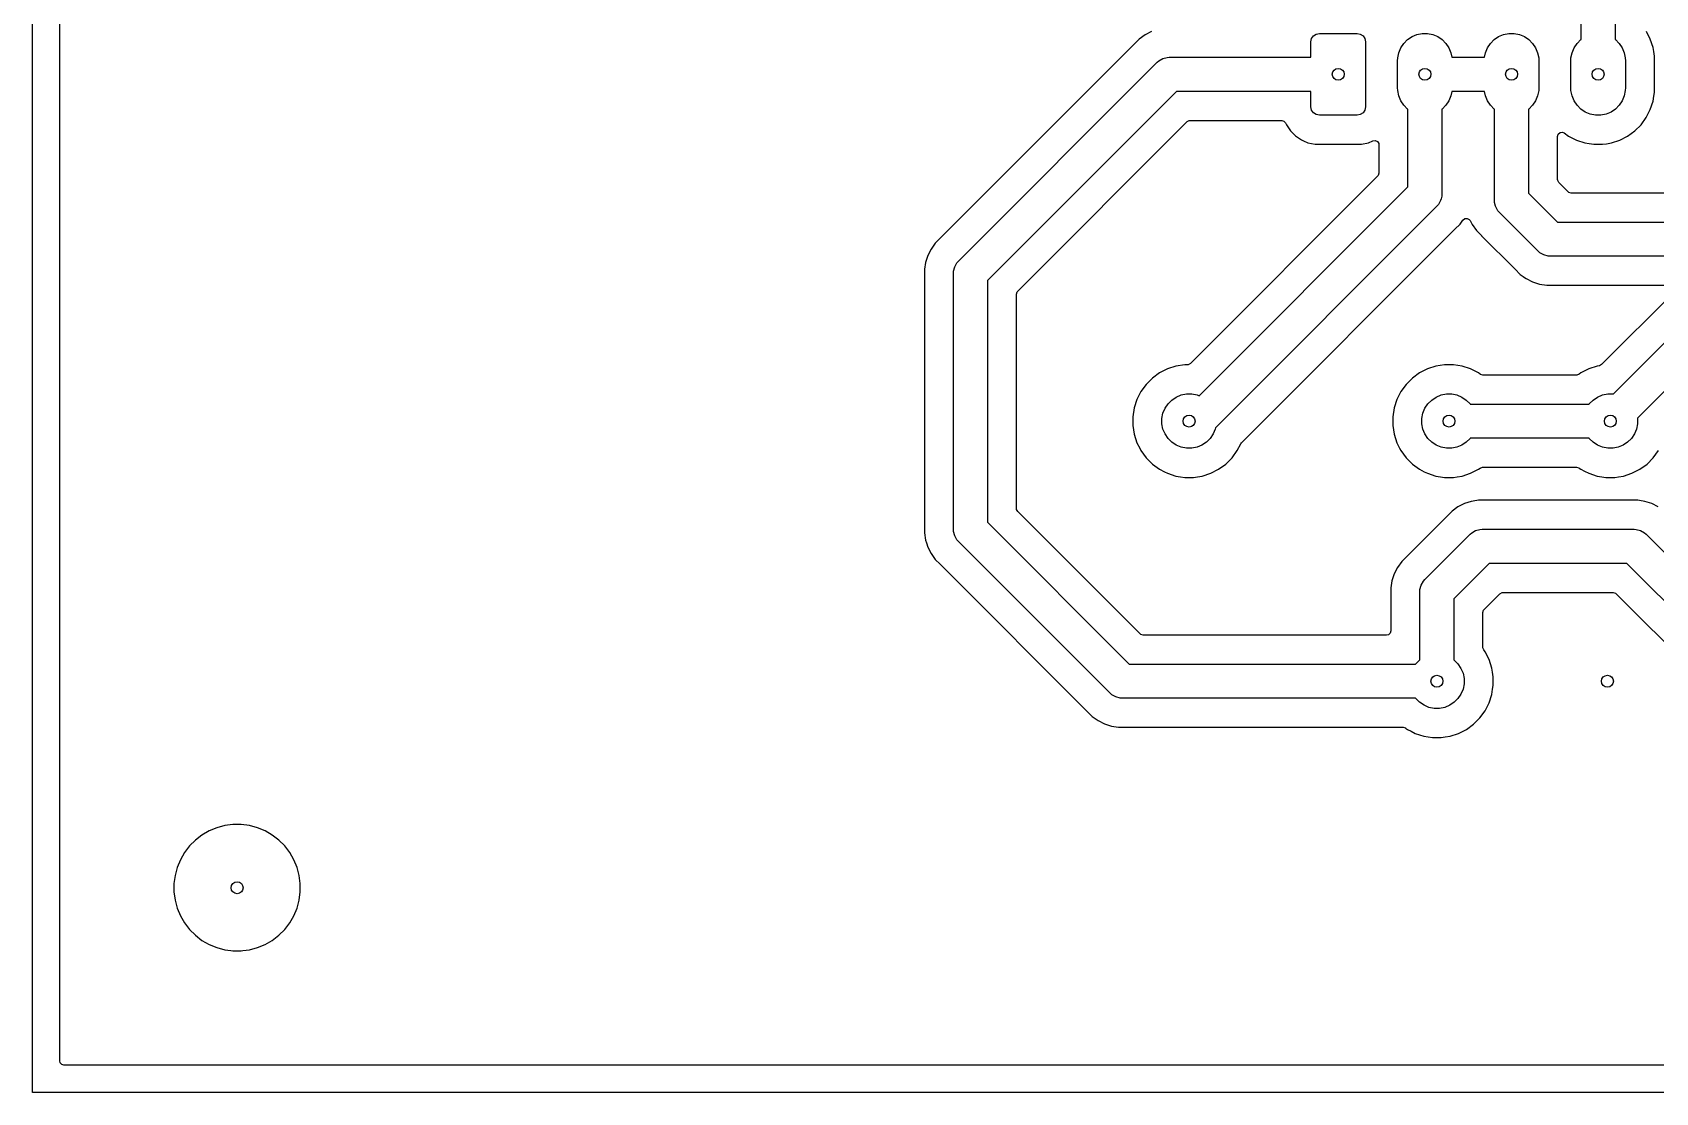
# Model space of a CAD drawing. Header units: millimetres. Extents: x 20 to 120, y -120 to -20.
# Drawn here: x 20 to 67.58, y -120 to -88.94 of the extents above; entities that cross this region are included whole.
import ezdxf

# ---------------------------------------------------------------- set-up
doc = ezdxf.new("R2010")
doc.units = ezdxf.units.MM
doc.layers.add('B.Cu', color=253, linetype='CONTINUOUS', true_color=0x83a598)
doc.layers.add('Edge.Cuts', color=40, linetype='CONTINUOUS', true_color=0xfabd2f)

msp = doc.modelspace()

# ---------------------------------------------------------------- linework, layer by layer
at = {"layer": 'B.Cu', "linetype": 'CONTINUOUS'}
for p, q in [((20.8, -113.878711), (20.8, -40.510097)), ((65.4025, -89.14657), (65.4025, -86.5)), ((66.4025, -87), (66.4025, -89.14657)), ((52.811585, -88.918444), (52.622179, -89.014951)), ((57.636829, -88.98903), (57.7325, -88.97)), ((57.7325, -88.97), (58.8325, -88.97)), ((58.8325, -88.97), (58.928171, -88.98903)), ((60.590272, -89.004448), (60.744086, -88.973852)), ((60.744086, -88.973852), (60.900914, -88.973852)), ((60.900914, -88.973852), (61.054728, -89.004448)), ((63.130272, -89.004448), (63.284086, -88.973852)), ((63.284086, -88.973852), (63.440914, -88.973852)), ((63.440914, -88.973852), (63.594728, -89.004448)), ((67.432077, -89.136423), (67.32101, -88.918444)), ((52.450213, -89.13989), (46.46989, -95.120213)), ((52.622179, -89.014951), (52.450213, -89.13989)), ((57.4825, -89.22), (57.50153, -89.124329)), ((57.4825, -89.67), (57.4825, -89.22)), ((57.50153, -89.124329), (57.555723, -89.043223)), ((57.555723, -89.043223), (57.636829, -88.98903)), ((58.928171, -88.98903), (59.009277, -89.043223)), ((59.009277, -89.043223), (59.06347, -89.124329)), ((59.06347, -89.124329), (59.0825, -89.22)), ((59.0825, -89.22), (59.0825, -91.12)), ((60.056948, -89.537772), (60.116963, -89.392883)), ((60.116963, -89.392883), (60.204092, -89.262485)), ((60.204092, -89.262485), (60.314985, -89.151592)), ((60.314985, -89.151592), (60.445383, -89.064463)), ((60.445383, -89.064463), (60.590272, -89.004448)), ((61.054728, -89.004448), (61.199617, -89.064463)), ((61.199617, -89.064463), (61.330015, -89.151592)), ((61.330015, -89.151592), (61.440908, -89.262485)), ((61.440908, -89.262485), (61.528037, -89.392883)), ((61.528037, -89.392883), (61.588052, -89.537772)), ((62.596948, -89.537772), (62.656963, -89.392883)), ((62.656963, -89.392883), (62.744092, -89.262485)), ((62.744092, -89.262485), (62.854985, -89.151592)), ((62.854985, -89.151592), (62.985383, -89.064463)), ((62.985383, -89.064463), (63.130272, -89.004448)), ((63.594728, -89.004448), (63.739617, -89.064463)), ((63.739617, -89.064463), (63.870015, -89.151592)), ((63.870015, -89.151592), (63.980908, -89.262485)), ((63.980908, -89.262485), (64.068037, -89.392883)), ((64.068037, -89.392883), (64.128052, -89.537772)), ((65.136948, -89.537772), (65.196963, -89.392883)), ((65.196963, -89.392883), (65.284092, -89.262485)), ((65.284092, -89.262485), (65.394985, -89.151592)), ((65.394985, -89.151592), (65.4025, -89.14657)), ((66.4025, -89.14657), (66.410015, -89.151592)), ((66.410015, -89.151592), (66.520908, -89.262485)), ((66.520908, -89.262485), (66.608037, -89.392883)), ((66.608037, -89.392883), (66.668052, -89.537772)), ((67.432077, -89.136425), (67.432077, -89.136423)), ((67.432079, -89.136428), (67.432077, -89.136425)), ((67.51236, -89.383507), (67.432079, -89.136428)), ((67.531447, -89.504021), (67.51236, -89.383507)), ((47.146447, -95.646447), (52.976447, -89.816447)), ((52.976447, -89.816447), (53.02561, -89.773331)), ((53.02561, -89.773331), (53.025619, -89.773323)), ((53.025619, -89.773323), (53.138658, -89.70806)), ((53.138658, -89.70806), (53.264737, -89.674277)), ((53.264737, -89.674277), (53.264752, -89.674277)), ((53.264752, -89.674277), (53.33, -89.67)), ((53.33, -89.67), (57.4825, -89.67)), ((60.0225, -89.77), (60.026352, -89.691586)), ((60.0225, -90.57), (60.0225, -89.77)), ((60.026352, -89.691586), (60.056948, -89.537772)), ((61.588052, -89.537772), (61.614354, -89.67)), ((61.614354, -89.67), (62.570646, -89.67)), ((62.570646, -89.67), (62.596948, -89.537772)), ((64.128052, -89.537772), (64.158648, -89.691586)), ((64.158648, -89.691586), (64.1625, -89.77)), ((64.1625, -89.77), (64.1625, -90.57)), ((65.1025, -89.77), (65.106352, -89.691586)), ((65.1025, -90.57), (65.1025, -89.77)), ((65.106352, -89.691586), (65.136948, -89.537772)), ((66.668052, -89.537772), (66.698648, -89.691586)), ((66.698648, -89.691586), (66.7025, -89.77)), ((66.7025, -89.77), (66.7025, -90.57)), ((67.553, -89.640097), (67.531447, -89.504021)), ((67.553, -90.699902), (67.553, -89.640097)), ((53.537106, -90.67), (48, -96.207106)), ((57.4825, -90.67), (53.537106, -90.67)), ((57.4825, -91.12), (57.4825, -90.67)), ((60.026352, -90.648414), (60.0225, -90.57)), ((60.056948, -90.802228), (60.026352, -90.648414)), ((60.116963, -90.947117), (60.056948, -90.802228)), ((61.588052, -90.802228), (61.528037, -90.947117)), ((61.614354, -90.67), (61.588052, -90.802228)), ((62.570646, -90.67), (61.614354, -90.67)), ((62.596948, -90.802228), (62.570646, -90.67)), ((62.656963, -90.947117), (62.596948, -90.802228)), ((64.128052, -90.802228), (64.068037, -90.947117)), ((64.158648, -90.648414), (64.128052, -90.802228)), ((64.1625, -90.57), (64.158648, -90.648414)), ((65.106352, -90.648414), (65.1025, -90.57)), ((65.136948, -90.802228), (65.106352, -90.648414)), ((65.196963, -90.947117), (65.136948, -90.802228)), ((66.668052, -90.802228), (66.608037, -90.947117)), ((66.698648, -90.648414), (66.668052, -90.802228)), ((66.7025, -90.57), (66.698648, -90.648414)), ((67.51236, -90.956493), (67.535039, -90.813298)), ((67.535039, -90.813298), (67.553, -90.699902)), ((57.50153, -91.215671), (57.4825, -91.12)), ((57.555723, -91.296777), (57.50153, -91.215671)), ((57.636829, -91.35097), (57.555723, -91.296777)), ((57.7325, -91.37), (57.636829, -91.35097)), ((58.928171, -91.35097), (58.8325, -91.37)), ((59.009277, -91.296777), (58.928171, -91.35097)), ((59.06347, -91.215671), (59.009277, -91.296777)), ((59.0825, -91.12), (59.06347, -91.215671)), ((60.204092, -91.077515), (60.116963, -90.947117)), ((60.314985, -91.188408), (60.204092, -91.077515)), ((60.3225, -91.193429), (60.314985, -91.188408)), ((60.3225, -93.4175), (60.3225, -91.193429)), ((61.330015, -91.188408), (61.3225, -91.193429)), ((61.3225, -91.193429), (61.3225, -93.4175)), ((61.440908, -91.077515), (61.330015, -91.188408)), ((61.528037, -90.947117), (61.440908, -91.077515)), ((62.744092, -91.077515), (62.656963, -90.947117)), ((62.854985, -91.188408), (62.744092, -91.077515)), ((62.8625, -91.193429), (62.854985, -91.188408)), ((62.8625, -93.8625), (62.8625, -91.193429)), ((63.870015, -91.188408), (63.8625, -91.193429)), ((63.8625, -91.193429), (63.8625, -93.655394)), ((63.980908, -91.077515), (63.870015, -91.188408)), ((64.068037, -90.947117), (63.980908, -91.077515)), ((65.284092, -91.077515), (65.196963, -90.947117)), ((65.394985, -91.188408), (65.284092, -91.077515)), ((65.525383, -91.275537), (65.394985, -91.188408)), ((65.670272, -91.335552), (65.525383, -91.275537)), ((65.824086, -91.366148), (65.670272, -91.335552)), ((66.134728, -91.335552), (65.980914, -91.366148)), ((66.279617, -91.275537), (66.134728, -91.335552)), ((66.410015, -91.188408), (66.279617, -91.275537)), ((66.520908, -91.077515), (66.410015, -91.188408)), ((66.608037, -90.947117), (66.520908, -91.077515)), ((67.314134, -91.435051), (67.432079, -91.203572)), ((67.432079, -91.203572), (67.51236, -90.956493)), ((48.886819, -96.523076), (53.853076, -91.556819)), ((53.853076, -91.556819), (53.914399, -91.523334)), ((53.914399, -91.523334), (53.940757, -91.5205)), ((53.940757, -91.5205), (56.625055, -91.5205)), ((56.625055, -91.5205), (56.692094, -91.540185)), ((56.692094, -91.540185), (56.737849, -91.592989)), ((56.737849, -91.592989), (56.739024, -91.595643)), ((56.739024, -91.595643), (56.762221, -91.649813)), ((56.762221, -91.649813), (56.880023, -91.823865)), ((56.880023, -91.823865), (57.028635, -91.972477)), ((58.8325, -91.37), (57.7325, -91.37)), ((65.980914, -91.366148), (65.824086, -91.366148)), ((66.767551, -91.981634), (66.977729, -91.828931)), ((66.977729, -91.828931), (67.161431, -91.645229)), ((67.161431, -91.645229), (67.314134, -91.435051)), ((57.028635, -91.972477), (57.202687, -92.090279)), ((57.202687, -92.090279), (57.202689, -92.09028)), ((57.202689, -92.09028), (57.202691, -92.090281)), ((57.202691, -92.090281), (57.265812, -92.117311)), ((57.265812, -92.117311), (57.395888, -92.173013)), ((57.395888, -92.173013), (57.395896, -92.173014)), ((57.395896, -92.173014), (57.395897, -92.173015)), ((57.395897, -92.173015), (57.601249, -92.217687)), ((57.601249, -92.217687), (57.60125, -92.217687)), ((57.60125, -92.217687), (57.601255, -92.217688)), ((57.601255, -92.217688), (57.648462, -92.2205)), ((57.648462, -92.2205), (57.648473, -92.2205)), ((57.648473, -92.2205), (58.916527, -92.2205)), ((58.916527, -92.2205), (58.916538, -92.2205)), ((58.916538, -92.2205), (58.963745, -92.217688)), ((58.963745, -92.217688), (59.169112, -92.173013)), ((59.169112, -92.173013), (59.299187, -92.11731)), ((59.299187, -92.11731), (59.368563, -92.109016)), ((59.368563, -92.109016), (59.43141, -92.139545)), ((59.43141, -92.139545), (59.467775, -92.199205)), ((59.467775, -92.199205), (59.472, -92.231299)), ((59.472, -92.231299), (59.472, -93.066743)), ((64.713, -91.989271), (64.732685, -91.922232)), ((64.713, -93.251743), (64.713, -91.989271)), ((64.732685, -91.922232), (64.785489, -91.876477)), ((64.785489, -91.876477), (64.854647, -91.866533)), ((64.854647, -91.866533), (64.909882, -91.888951)), ((64.909882, -91.888951), (65.037449, -91.981634)), ((65.037449, -91.981634), (65.146812, -92.037357)), ((65.146812, -92.037357), (65.268923, -92.099577)), ((65.268923, -92.099577), (65.268925, -92.099577)), ((65.268925, -92.099577), (65.268928, -92.099579)), ((65.268928, -92.099579), (65.516007, -92.17986)), ((65.516007, -92.17986), (65.638149, -92.199205)), ((65.638149, -92.199205), (65.772598, -92.2205)), ((65.772598, -92.2205), (65.772603, -92.2205)), ((65.772603, -92.2205), (66.032402, -92.2205)), ((66.032402, -92.2205), (66.145798, -92.202539)), ((66.145798, -92.202539), (66.288993, -92.17986)), ((66.288993, -92.17986), (66.536072, -92.099579)), ((66.536072, -92.099579), (66.767551, -91.981634)), ((59.435681, -93.154424), (53.946924, -98.643181)), ((59.452315, -93.133782), (59.435681, -93.154424)), ((59.472, -93.066743), (59.452315, -93.133782)), ((64.715834, -93.278101), (64.713, -93.251743)), ((54.203193, -99.5897), (60.3225, -93.470393)), ((60.3225, -93.470393), (60.3225, -93.4175)), ((61.3225, -93.6775), (61.318223, -93.742747)), ((61.3225, -93.4175), (61.3225, -93.6775)), ((63.8625, -93.655394), (64.707106, -94.5)), ((64.749319, -93.339424), (64.715834, -93.278101)), ((65.023076, -93.613181), (64.749319, -93.339424)), ((65.043718, -93.629815), (65.023076, -93.613181)), ((65.110757, -93.6495), (65.043718, -93.629815)), ((84.106286, -93.6495), (65.110757, -93.6495)), ((61.176054, -94.031053), (54.683168, -100.523937)), ((61.219161, -93.981896), (61.176054, -94.031053)), ((61.219177, -93.981881), (61.219161, -93.981896)), ((61.28444, -93.868842), (61.219177, -93.981881)), ((61.299087, -93.814177), (61.28444, -93.868842)), ((61.318223, -93.742763), (61.299087, -93.814177)), ((61.318223, -93.742747), (61.318223, -93.742763)), ((62.866777, -93.927747), (62.8625, -93.8625)), ((62.866777, -93.927763), (62.866777, -93.927747)), ((62.894454, -94.031053), (62.866777, -93.927763)), ((62.90056, -94.053842), (62.894454, -94.031053)), ((62.965823, -94.166881), (62.90056, -94.053842)), ((62.965838, -94.166896), (62.965823, -94.166881)), ((63.008947, -94.216053), (62.965838, -94.166896)), ((64.146447, -95.353553), (63.008947, -94.216053)), ((61.702292, -94.707604), (61.852604, -94.557292)), ((61.852604, -94.557292), (61.938337, -94.439288)), ((61.938337, -94.439288), (61.993665, -94.396623)), ((61.993665, -94.396623), (62.063279, -94.390643)), ((62.063279, -94.390643), (62.125074, -94.423249)), ((62.125074, -94.423249), (62.14914, -94.455879)), ((62.14914, -94.455879), (62.207451, -94.570319)), ((62.207451, -94.570319), (62.332389, -94.742284)), ((64.707106, -94.5), (84, -94.5)), ((46.46989, -95.120213), (46.344951, -95.292179)), ((55.446457, -100.963436), (61.695223, -94.714671)), ((61.695223, -94.714671), (61.69523, -94.714665)), ((61.69523, -94.714665), (61.70229, -94.707605)), ((61.70229, -94.707605), (61.702292, -94.707604)), ((62.332389, -94.742284), (62.332393, -94.742288)), ((62.332393, -94.742288), (62.332396, -94.742292)), ((62.332396, -94.742292), (62.482708, -94.892604)), ((62.482708, -94.892604), (62.487038, -94.896934)), ((62.487038, -94.896934), (62.487049, -94.896944)), ((62.487049, -94.896944), (63.46677, -95.876665)), ((46.248444, -95.481585), (46.182753, -95.68376)), ((46.344951, -95.292179), (46.248444, -95.481585)), ((64.195603, -95.396661), (64.146447, -95.353553)), ((64.195619, -95.396677), (64.195603, -95.396661)), ((64.308658, -95.46194), (64.195619, -95.396677)), ((64.434737, -95.495723), (64.308658, -95.46194)), ((64.434752, -95.495723), (64.434737, -95.495723)), ((64.5, -95.5), (64.434752, -95.495723)), ((83.792894, -95.5), (64.5, -95.5)), ((46.151705, -95.879792), (46.1495, -95.893713)), ((46.1495, -95.893713), (46.1495, -103.606287)), ((46.182753, -95.68376), (46.151705, -95.879792)), ((47, -96), (47.004277, -95.934752)), ((47, -103.5), (47, -96)), ((47.004277, -95.934737), (47.03806, -95.808658)), ((47.004277, -95.934752), (47.004277, -95.934737)), ((47.03806, -95.808658), (47.103323, -95.695619)), ((47.103323, -95.695619), (47.103338, -95.695603)), ((47.103338, -95.695603), (47.146447, -95.646447)), ((63.46677, -95.876665), (63.466784, -95.87668)), ((63.466784, -95.87668), (63.469895, -95.879791)), ((63.469895, -95.879791), (63.469896, -95.879792)), ((63.469896, -95.879792), (63.620208, -96.030104)), ((63.620208, -96.030104), (63.620211, -96.030106)), ((63.620211, -96.030106), (63.620214, -96.030109)), ((63.620214, -96.030109), (63.707133, -96.093258)), ((63.707133, -96.093258), (63.744228, -96.120209)), ((63.744228, -96.120209), (63.792184, -96.155051)), ((48, -96.207106), (48, -103.292893)), ((48.8505, -96.610757), (48.870185, -96.543718)), ((48.870185, -96.543718), (48.886819, -96.523076)), ((63.792184, -96.155051), (63.981588, -96.251557)), ((63.981588, -96.251557), (64.183757, -96.317246)), ((64.183757, -96.317246), (64.393713, -96.3505)), ((64.393713, -96.3505), (64.606287, -96.3505)), ((64.606287, -96.3505), (68.030242, -96.3505)), ((68.117923, -96.562181), (66.004723, -98.675379)), ((48.8505, -102.889242), (48.8505, -96.610757)), ((66.347278, -99.535615), (69.236446, -96.646447)), ((69.797107, -97.5), (67.054384, -100.242721)), ((53.044945, -98.918368), (52.834774, -99.071066)), ((53.276423, -98.800422), (53.044945, -98.918368)), ((53.523506, -98.72014), (53.276423, -98.800422)), ((53.780098, -98.6795), (53.523506, -98.72014)), ((53.859243, -98.6795), (53.780098, -98.6795)), ((53.885601, -98.676666), (53.859243, -98.6795)), ((53.946924, -98.643181), (53.885601, -98.676666)), ((60.664945, -98.918368), (60.454774, -99.071066)), ((60.896423, -98.800422), (60.664945, -98.918368)), ((61.143506, -98.72014), (60.896423, -98.800422)), ((61.400098, -98.6795), (61.143506, -98.72014)), ((61.400103, -98.6795), (61.400098, -98.6795)), ((61.659897, -98.6795), (61.400103, -98.6795)), ((61.659902, -98.6795), (61.659897, -98.6795)), ((61.916493, -98.72014), (61.659902, -98.6795)), ((62.163576, -98.800422), (61.916493, -98.72014)), ((62.395051, -98.918366), (62.163576, -98.800422)), ((62.446599, -98.955818), (62.395051, -98.918366)), ((62.452446, -98.959815), (62.446599, -98.955818)), ((62.519485, -98.9795), (62.452446, -98.959815)), ((65.343401, -98.955818), (65.277594, -98.979298)), ((65.394948, -98.918366), (65.343401, -98.955818)), ((65.626425, -98.800422), (65.394948, -98.918366)), ((65.873508, -98.720139), (65.626425, -98.800422)), ((65.936442, -98.710171), (65.873508, -98.720139)), ((65.9434, -98.708864), (65.936442, -98.710171)), ((66.004723, -98.675379), (65.9434, -98.708864)), ((52.651066, -99.254774), (52.498368, -99.464945)), ((52.651071, -99.254768), (52.651066, -99.254774)), ((52.834768, -99.071071), (52.651071, -99.254768)), ((52.834774, -99.071066), (52.834768, -99.071071)), ((60.271066, -99.254774), (60.118368, -99.464945)), ((60.271071, -99.254768), (60.271066, -99.254774)), ((60.454768, -99.071071), (60.271071, -99.254768)), ((60.454774, -99.071066), (60.454768, -99.071071)), ((65.270515, -98.9795), (62.519485, -98.9795)), ((65.277594, -98.979298), (65.270515, -98.9795)), ((52.380422, -99.696423), (52.30014, -99.943506)), ((52.498368, -99.464945), (52.380422, -99.696423)), ((53.204463, -99.952883), (53.291592, -99.822485)), ((53.291592, -99.822485), (53.402485, -99.711592)), ((53.402485, -99.711592), (53.532883, -99.624463)), ((53.532883, -99.624463), (53.677772, -99.564448)), ((53.677772, -99.564448), (53.831586, -99.533852)), ((53.831586, -99.533852), (53.988414, -99.533852)), ((53.988414, -99.533852), (54.142228, -99.564448)), ((54.142228, -99.564448), (54.203193, -99.5897)), ((60.000422, -99.696423), (59.92014, -99.943506)), ((60.118368, -99.464945), (60.000422, -99.696423)), ((60.824463, -99.952883), (60.911592, -99.822485)), ((60.911592, -99.822485), (61.022485, -99.711592)), ((61.022485, -99.711592), (61.152883, -99.624463)), ((61.152883, -99.624463), (61.297772, -99.564448)), ((61.297772, -99.564448), (61.451586, -99.533852)), ((61.451586, -99.533852), (61.608414, -99.533852)), ((61.608414, -99.533852), (61.762228, -99.564448)), ((61.762228, -99.564448), (61.907117, -99.624463)), ((61.907117, -99.624463), (62.037515, -99.711592)), ((62.037515, -99.711592), (62.148408, -99.822485)), ((62.148408, -99.822485), (62.153429, -99.83)), ((62.153429, -99.83), (65.636571, -99.83)), ((65.636571, -99.83), (65.641592, -99.822485)), ((65.641592, -99.822485), (65.752485, -99.711592)), ((65.752485, -99.711592), (65.882883, -99.624463)), ((65.882883, -99.624463), (66.027772, -99.564448)), ((66.027772, -99.564448), (66.181586, -99.533852)), ((66.181586, -99.533852), (66.338414, -99.533852)), ((66.338414, -99.533852), (66.347278, -99.535615)), ((52.30014, -99.943506), (52.2595, -100.200097)), ((52.2595, -100.200097), (52.2595, -100.459902)), ((53.113852, -100.251586), (53.144448, -100.097772)), ((53.113852, -100.408414), (53.113852, -100.251586)), ((53.144448, -100.097772), (53.204463, -99.952883)), ((59.92014, -99.943506), (59.8795, -100.200097)), ((59.8795, -100.200097), (59.8795, -100.459902)), ((60.733852, -100.251586), (60.764448, -100.097772)), ((60.733852, -100.408414), (60.733852, -100.251586)), ((60.764448, -100.097772), (60.824463, -99.952883)), ((67.054384, -100.242721), (67.056148, -100.251586)), ((67.056148, -100.251586), (67.056148, -100.408414)), ((52.2595, -100.459902), (52.30014, -100.716493)), ((52.30014, -100.716493), (52.380422, -100.963576)), ((53.144448, -100.562228), (53.113852, -100.408414)), ((53.204463, -100.707117), (53.144448, -100.562228)), ((53.291592, -100.837515), (53.204463, -100.707117)), ((53.402485, -100.948408), (53.291592, -100.837515)), ((54.528408, -100.837515), (54.417515, -100.948408)), ((54.615537, -100.707117), (54.528408, -100.837515)), ((54.675552, -100.562228), (54.615537, -100.707117)), ((54.683168, -100.523937), (54.675552, -100.562228)), ((59.8795, -100.459902), (59.92014, -100.716493)), ((59.92014, -100.716493), (60.000422, -100.963576)), ((60.764448, -100.562228), (60.733852, -100.408414)), ((60.824463, -100.707117), (60.764448, -100.562228)), ((60.911592, -100.837515), (60.824463, -100.707117)), ((61.022485, -100.948408), (60.911592, -100.837515)), ((62.148408, -100.837515), (62.037515, -100.948408)), ((62.153429, -100.83), (62.148408, -100.837515)), ((65.636571, -100.83), (62.153429, -100.83)), ((65.641592, -100.837515), (65.636571, -100.83)), ((65.752485, -100.948408), (65.641592, -100.837515)), ((66.878408, -100.837515), (66.767515, -100.948408)), ((66.965537, -100.707117), (66.878408, -100.837515)), ((67.025552, -100.562228), (66.965537, -100.707117)), ((67.056148, -100.408414), (67.025552, -100.562228)), ((52.380422, -100.963576), (52.461534, -101.122764)), ((52.461534, -101.122764), (52.498366, -101.195051)), ((52.498366, -101.195051), (52.651069, -101.405229)), ((53.532883, -101.035537), (53.402485, -100.948408)), ((53.677772, -101.095552), (53.532883, -101.035537)), ((53.831586, -101.126148), (53.677772, -101.095552)), ((53.988414, -101.126148), (53.831586, -101.126148)), ((54.142228, -101.095552), (53.988414, -101.126148)), ((54.287117, -101.035537), (54.142228, -101.095552)), ((54.417515, -100.948408), (54.287117, -101.035537)), ((55.168931, -101.405229), (55.321634, -101.195051)), ((55.321634, -101.195051), (55.423657, -100.994818)), ((55.423657, -100.994818), (55.446457, -100.963436)), ((60.000422, -100.963576), (60.081534, -101.122764)), ((60.081534, -101.122764), (60.118366, -101.195051)), ((60.118366, -101.195051), (60.271069, -101.405229)), ((61.152883, -101.035537), (61.022485, -100.948408)), ((61.297772, -101.095552), (61.152883, -101.035537)), ((61.451586, -101.126148), (61.297772, -101.095552)), ((61.608414, -101.126148), (61.451586, -101.126148)), ((61.762228, -101.095552), (61.608414, -101.126148)), ((61.907117, -101.035537), (61.762228, -101.095552)), ((62.037515, -100.948408), (61.907117, -101.035537)), ((65.882883, -101.035537), (65.752485, -100.948408)), ((66.027772, -101.095552), (65.882883, -101.035537)), ((66.181586, -101.126148), (66.027772, -101.095552)), ((66.338414, -101.126148), (66.181586, -101.126148)), ((66.492228, -101.095552), (66.338414, -101.126148)), ((66.637117, -101.035537), (66.492228, -101.095552)), ((66.767515, -100.948408), (66.637117, -101.035537)), ((67.518931, -101.405229), (67.671634, -101.195051)), ((52.651069, -101.405229), (52.834771, -101.588931)), ((52.834771, -101.588931), (53.044949, -101.741634)), ((53.044949, -101.741634), (53.185481, -101.813239)), ((53.185481, -101.813239), (53.276423, -101.859577)), ((54.543572, -101.859579), (54.775051, -101.741634)), ((54.775051, -101.741634), (54.985229, -101.588931)), ((54.985229, -101.588931), (55.168931, -101.405229)), ((60.271069, -101.405229), (60.454771, -101.588931)), ((60.454771, -101.588931), (60.664949, -101.741634)), ((60.664949, -101.741634), (60.805481, -101.813239)), ((60.805481, -101.813239), (60.896423, -101.859577)), ((62.163572, -101.859579), (62.395051, -101.741634)), ((62.395051, -101.741634), (62.446599, -101.704181)), ((62.446599, -101.704181), (62.512406, -101.680702)), ((62.512406, -101.680702), (62.519485, -101.6805)), ((62.519485, -101.6805), (65.270515, -101.6805)), ((65.270515, -101.6805), (65.337554, -101.700185)), ((65.337554, -101.700185), (65.343393, -101.704177)), ((65.343393, -101.704177), (65.394949, -101.741634)), ((65.394949, -101.741634), (65.504312, -101.797357)), ((65.504312, -101.797357), (65.626423, -101.859577)), ((66.893572, -101.859579), (67.125051, -101.741634)), ((67.125051, -101.741634), (67.335229, -101.588931)), ((67.335229, -101.588931), (67.518931, -101.405229)), ((53.276423, -101.859577), (53.276425, -101.859577)), ((53.276425, -101.859577), (53.276428, -101.859579)), ((53.276428, -101.859579), (53.523507, -101.93986)), ((53.523507, -101.93986), (53.655706, -101.960797)), ((53.655706, -101.960797), (53.780098, -101.9805)), ((53.780098, -101.9805), (53.780103, -101.9805)), ((53.780103, -101.9805), (54.039902, -101.9805)), ((54.039902, -101.9805), (54.153298, -101.962539)), ((54.153298, -101.962539), (54.296493, -101.93986)), ((54.296493, -101.93986), (54.543572, -101.859579)), ((60.896423, -101.859577), (60.896425, -101.859577)), ((60.896425, -101.859577), (60.896428, -101.859579)), ((60.896428, -101.859579), (61.143507, -101.93986)), ((61.143507, -101.93986), (61.275706, -101.960797)), ((61.275706, -101.960797), (61.400098, -101.9805)), ((61.400098, -101.9805), (61.400103, -101.9805)), ((61.400103, -101.9805), (61.659902, -101.9805)), ((61.659902, -101.9805), (61.773298, -101.962539)), ((61.773298, -101.962539), (61.916493, -101.93986)), ((61.916493, -101.93986), (62.163572, -101.859579)), ((65.626423, -101.859577), (65.626425, -101.859577)), ((65.626425, -101.859577), (65.626428, -101.859579)), ((65.626428, -101.859579), (65.873507, -101.93986)), ((65.873507, -101.93986), (66.005706, -101.960797)), ((66.005706, -101.960797), (66.130098, -101.9805)), ((66.130098, -101.9805), (66.130103, -101.9805)), ((66.130103, -101.9805), (66.389902, -101.9805)), ((66.389902, -101.9805), (66.503298, -101.962539)), ((66.503298, -101.962539), (66.646493, -101.93986)), ((66.646493, -101.93986), (66.893572, -101.859579)), ((61.981585, -102.748444), (61.792179, -102.844951)), ((62.18376, -102.682753), (61.981585, -102.748444)), ((62.345042, -102.657208), (62.18376, -102.682753)), ((62.393713, -102.6495), (62.345042, -102.657208)), ((67.061287, -102.6495), (62.393713, -102.6495)), ((67.109957, -102.657208), (67.061287, -102.6495)), ((67.27124, -102.682753), (67.109957, -102.657208)), ((67.271241, -102.682753), (67.27124, -102.682753)), ((67.271243, -102.682754), (67.271241, -102.682753)), ((67.473412, -102.748443), (67.271243, -102.682754)), ((67.473413, -102.748443), (67.473412, -102.748443)), ((67.473414, -102.748444), (67.473413, -102.748443)), ((67.66282, -102.844951), (67.473414, -102.748444)), ((48.853334, -102.9156), (48.8505, -102.889242)), ((48.886819, -102.976923), (48.853334, -102.9156)), ((52.473077, -106.563181), (48.886819, -102.976923)), ((61.620213, -102.96989), (60.14489, -104.445213)), ((61.792179, -102.844951), (61.620213, -102.96989)), ((46.1495, -103.606287), (46.182754, -103.816243)), ((47.004277, -103.565247), (47, -103.5)), ((47.004277, -103.565263), (47.004277, -103.565247)), ((47.03806, -103.691342), (47.004277, -103.565263)), ((47.103323, -103.804381), (47.03806, -103.691342)), ((48, -103.292893), (52.157107, -107.45)), ((60.821447, -104.971447), (62.146447, -103.646447)), ((62.146447, -103.646447), (62.195603, -103.603338)), ((62.195603, -103.603338), (62.195619, -103.603323)), ((62.195619, -103.603323), (62.308658, -103.53806)), ((62.308658, -103.53806), (62.434737, -103.504277)), ((62.434737, -103.504277), (62.434752, -103.504277)), ((62.434752, -103.504277), (62.5, -103.5)), ((62.5, -103.5), (66.955, -103.5)), ((66.955, -103.5), (67.020248, -103.504277)), ((67.020248, -103.504277), (67.020263, -103.504277)), ((67.020263, -103.504277), (67.146342, -103.53806)), ((67.146342, -103.53806), (67.259381, -103.603323)), ((67.259381, -103.603323), (67.259396, -103.603338)), ((67.259396, -103.603338), (67.308553, -103.646447)), ((67.308553, -103.646447), (70.817722, -107.155615)), ((46.182754, -103.816243), (46.207923, -103.893706)), ((46.207923, -103.893706), (46.248444, -104.018414)), ((46.248444, -104.018414), (46.344951, -104.20782)), ((46.344951, -104.20782), (46.469889, -104.379784)), ((47.103338, -103.804396), (47.103323, -103.804381)), ((47.146447, -103.853553), (47.103338, -103.804396)), ((51.596446, -108.303553), (47.146447, -103.853553)), ((46.469889, -104.379784), (46.469893, -104.379788)), ((46.469893, -104.379788), (46.469896, -104.379792)), ((46.469896, -104.379792), (46.608516, -104.518412)), ((46.608516, -104.518412), (46.624538, -104.534434)), ((46.624538, -104.534434), (46.624549, -104.534444)), ((46.624549, -104.534444), (51.070209, -108.980105)), ((60.019951, -104.617179), (59.923444, -104.806585)), ((60.14489, -104.445213), (60.019951, -104.617179)), ((62.707106, -104.5), (61.675, -105.532106)), ((66.747894, -104.5), (62.707106, -104.5)), ((70.110615, -107.862722), (66.747894, -104.5)), ((59.857753, -105.00876), (59.8245, -105.218713)), ((59.923444, -104.806585), (59.857753, -105.00876)), ((60.679277, -105.259737), (60.71306, -105.133658)), ((60.71306, -105.133658), (60.778323, -105.020619)), ((60.778323, -105.020619), (60.778338, -105.020603)), ((60.778338, -105.020603), (60.821447, -104.971447)), ((59.8245, -105.218713), (59.8245, -106.4755)), ((60.675, -105.325), (60.679277, -105.259752)), ((60.675, -107.32657), (60.675, -105.325)), ((60.679277, -105.259752), (60.679277, -105.259737)), ((61.675, -105.532106), (61.675, -107.32657)), ((62.561819, -105.848076), (63.023076, -105.386819)), ((63.023076, -105.386819), (63.084399, -105.353334)), ((63.084399, -105.353334), (63.110757, -105.3505)), ((63.110757, -105.3505), (66.344243, -105.3505)), ((66.344243, -105.3505), (66.411282, -105.370185)), ((66.411282, -105.370185), (66.431924, -105.386819)), ((66.431924, -105.386819), (69.250379, -108.205274)), ((62.5255, -105.935757), (62.545185, -105.868718)), ((62.5255, -106.960515), (62.5255, -105.935757)), ((62.545185, -105.868718), (62.561819, -105.848076)), ((52.493719, -106.579815), (52.473077, -106.563181)), ((52.560758, -106.5995), (52.493719, -106.579815)), ((59.752011, -106.588294), (59.7005, -106.5995)), ((59.804815, -106.542539), (59.752011, -106.588294)), ((59.8245, -106.4755), (59.804815, -106.542539)), ((59.7005, -106.5995), (52.560758, -106.5995)), ((62.525702, -106.967594), (62.5255, -106.960515)), ((62.549182, -107.033401), (62.525702, -106.967594)), ((62.586633, -107.084948), (62.549182, -107.033401)), ((52.157107, -107.45), (60.551571, -107.45)), ((60.551571, -107.45), (60.556592, -107.442485)), ((60.556592, -107.442485), (60.667485, -107.331592)), ((60.667485, -107.331592), (60.675, -107.32657)), ((61.675, -107.32657), (61.682515, -107.331592)), ((61.682515, -107.331592), (61.793408, -107.442485)), ((61.793408, -107.442485), (61.880537, -107.572883)), ((62.704577, -107.316423), (62.586633, -107.084948)), ((62.704577, -107.316425), (62.704577, -107.316423)), ((62.704579, -107.316428), (62.704577, -107.316425)), ((62.78486, -107.563507), (62.704579, -107.316428)), ((61.880537, -107.572883), (61.940552, -107.717772)), ((61.940552, -107.717772), (61.971148, -107.871586)), ((61.971148, -107.871586), (61.971148, -108.028414)), ((62.803947, -107.684021), (62.78486, -107.563507)), ((62.8255, -107.820097), (62.803947, -107.684021)), ((62.8255, -108.079902), (62.8255, -107.820097)), ((51.64561, -108.346668), (51.596446, -108.303553)), ((51.645619, -108.346677), (51.64561, -108.346668)), ((51.758658, -108.41194), (51.645619, -108.346677)), ((51.884737, -108.445723), (51.758658, -108.41194)), ((51.884752, -108.445723), (51.884737, -108.445723)), ((51.95, -108.45), (51.884752, -108.445723)), ((60.551571, -108.45), (51.95, -108.45)), ((60.556592, -108.457515), (60.551571, -108.45)), ((60.667485, -108.568408), (60.556592, -108.457515)), ((61.793408, -108.457515), (61.682515, -108.568408)), ((61.880537, -108.327117), (61.793408, -108.457515)), ((61.940552, -108.182228), (61.880537, -108.327117)), ((61.971148, -108.028414), (61.940552, -108.182228)), ((62.704579, -108.583572), (62.78486, -108.336493)), ((62.78486, -108.336493), (62.808942, -108.184444)), ((62.808942, -108.184444), (62.8255, -108.079902)), ((60.797883, -108.655537), (60.667485, -108.568408)), ((60.942772, -108.715552), (60.797883, -108.655537)), ((61.096586, -108.746148), (60.942772, -108.715552)), ((61.253414, -108.746148), (61.096586, -108.746148)), ((61.407228, -108.715552), (61.253414, -108.746148)), ((61.552117, -108.655537), (61.407228, -108.715552)), ((61.682515, -108.568408), (61.552117, -108.655537)), ((62.433931, -109.025229), (62.586634, -108.815051)), ((62.586634, -108.815051), (62.704579, -108.583572)), ((51.070209, -108.980105), (51.070213, -108.980109)), ((51.070213, -108.980109), (51.242179, -109.105048)), ((51.242179, -109.105048), (51.242181, -109.105049)), ((51.242181, -109.105049), (51.242184, -109.105051)), ((51.242184, -109.105051), (51.431588, -109.201557)), ((51.431588, -109.201557), (51.633757, -109.267246)), ((51.633757, -109.267246), (51.843713, -109.3005)), ((51.843713, -109.3005), (52.056286, -109.3005)), ((52.056286, -109.3005), (60.185515, -109.3005)), ((60.185515, -109.3005), (60.252554, -109.320185)), ((60.252554, -109.320185), (60.258393, -109.324177)), ((60.258393, -109.324177), (60.309949, -109.361634)), ((60.309949, -109.361634), (60.419312, -109.417357)), ((60.419312, -109.417357), (60.541423, -109.479577)), ((61.808572, -109.479579), (62.040051, -109.361634)), ((62.040051, -109.361634), (62.250229, -109.208931)), ((62.250229, -109.208931), (62.433931, -109.025229)), ((60.541423, -109.479577), (60.541425, -109.479577)), ((60.541425, -109.479577), (60.541428, -109.479579)), ((60.541428, -109.479579), (60.788507, -109.55986)), ((60.788507, -109.55986), (60.920706, -109.580797)), ((60.920706, -109.580797), (61.045098, -109.6005)), ((61.045098, -109.6005), (61.045103, -109.6005)), ((61.045103, -109.6005), (61.304902, -109.6005)), ((61.304902, -109.6005), (61.418298, -109.582539)), ((61.418298, -109.582539), (61.561493, -109.55986)), ((61.561493, -109.55986), (61.808572, -109.479579)), ((25.403895, -112.243947), (25.179794, -112.336773)), ((25.638214, -112.181161), (25.403895, -112.243947)), ((25.878711, -112.1495), (25.638214, -112.181161)), ((25.878712, -112.1495), (25.878711, -112.1495)), ((26.121288, -112.1495), (25.878712, -112.1495)), ((26.121289, -112.1495), (26.121288, -112.1495)), ((26.361785, -112.181161), (26.121289, -112.1495)), ((26.596104, -112.243947), (26.361785, -112.181161)), ((26.820205, -112.336773), (26.596104, -112.243947)), ((24.777256, -112.605739), (24.605739, -112.777256)), ((24.777263, -112.605733), (24.777256, -112.605739)), ((24.969706, -112.458067), (24.777263, -112.605733)), ((25.179785, -112.336777), (24.969706, -112.458067)), ((25.179794, -112.336773), (25.179785, -112.336777)), ((26.820212, -112.336776), (26.820205, -112.336773)), ((27.030289, -112.458064), (26.820212, -112.336776)), ((27.030292, -112.458066), (27.030289, -112.458064)), ((27.030293, -112.458067), (27.030292, -112.458066)), ((27.222736, -112.605733), (27.030293, -112.458067)), ((27.222743, -112.605739), (27.222736, -112.605733)), ((27.39426, -112.777256), (27.222743, -112.605739)), ((24.336773, -113.179794), (24.243947, -113.403895)), ((24.336777, -113.179785), (24.336773, -113.179794)), ((24.458067, -112.969706), (24.336777, -113.179785)), ((24.605733, -112.777263), (24.458067, -112.969706)), ((24.605739, -112.777256), (24.605733, -112.777263)), ((27.394265, -112.777262), (27.39426, -112.777256)), ((27.541936, -112.969711), (27.394265, -112.777262)), ((27.663224, -113.179788), (27.541936, -112.969711)), ((27.756054, -113.4039), (27.663224, -113.179788)), ((24.181161, -113.638214), (24.1495, -113.878711)), ((24.243947, -113.403895), (24.181161, -113.638214)), ((27.818838, -113.638211), (27.756054, -113.4039)), ((27.8505, -113.878711), (27.818838, -113.638211)), ((20.8, -119.076), (20.8, -113.878711)), ((24.1495, -113.878711), (24.1495, -114.121288)), ((24.1495, -114.121288), (24.181161, -114.361785)), ((27.818838, -114.361789), (27.8505, -114.121288)), ((27.8505, -113.878712), (27.8505, -113.878711)), ((27.8505, -114.121288), (27.8505, -113.878712)), ((24.181161, -114.361785), (24.243947, -114.596104)), ((24.243947, -114.596104), (24.336773, -114.820205)), ((27.663224, -114.820212), (27.756054, -114.5961)), ((27.756054, -114.5961), (27.818838, -114.361789)), ((24.336773, -114.820205), (24.336776, -114.820212)), ((24.336776, -114.820212), (24.458064, -115.030289)), ((24.458064, -115.030289), (24.458066, -115.030292)), ((24.458066, -115.030292), (24.458067, -115.030293)), ((24.458067, -115.030293), (24.605733, -115.222736)), ((27.394265, -115.222738), (27.541936, -115.030289)), ((27.541936, -115.030289), (27.663224, -114.820212)), ((24.605733, -115.222736), (24.605739, -115.222743)), ((24.605739, -115.222743), (24.777256, -115.39426)), ((24.777256, -115.39426), (24.777262, -115.394265)), ((24.777262, -115.394265), (24.969711, -115.541936)), ((24.969711, -115.541936), (25.179788, -115.663224)), ((26.820212, -115.663224), (27.030289, -115.541936)), ((27.030289, -115.541936), (27.222738, -115.394265)), ((27.222738, -115.394265), (27.394265, -115.222738)), ((25.179788, -115.663224), (25.4039, -115.756054)), ((25.4039, -115.756054), (25.638211, -115.818838)), ((25.638211, -115.818838), (25.818586, -115.842584)), ((25.818586, -115.842584), (25.878711, -115.8505)), ((25.878711, -115.8505), (25.878712, -115.8505)), ((25.878712, -115.8505), (26.121289, -115.8505)), ((26.121289, -115.8505), (26.169388, -115.844167)), ((26.169388, -115.844167), (26.361789, -115.818838)), ((26.361789, -115.818838), (26.5961, -115.756054)), ((26.5961, -115.756054), (26.820212, -115.663224)), ((20.811206, -119.127511), (20.8, -119.076)), ((20.856961, -119.180315), (20.811206, -119.127511)), ((20.924, -119.2), (20.856961, -119.180315)), ((119.076, -119.2), (20.924, -119.2))]:
    msp.add_line(p, q, dxfattribs=at)
at = {"layer": 'B.Cu'}
for centre in [(58.2825, -90.17), (58.2825, -90.17), (60.8225, -90.17), (60.8225, -90.17), (63.3625, -90.17), (63.3625, -90.17), (65.9025, -90.17), (65.9025, -90.17), (53.91, -100.33), (53.91, -100.33), (61.53, -100.33), (61.53, -100.33), (66.26, -100.33), (66.26, -100.33), (61.175, -107.95), (61.175, -107.95), (66.175, -107.95), (66.175, -107.95), (26, -114), (26, -114)]:
    msp.add_circle(centre, 0.175, dxfattribs=at)
at = {"layer": 'Edge.Cuts', "linetype": 'CONTINUOUS'}
for p, q in [((20, -120), (20, -20)), ((120, -120), (20, -120))]:
    msp.add_line(p, q, dxfattribs=at)
at = {"layer": 'Edge.Cuts'}
for centre in [(58.2825, -90.17), (60.8225, -90.17), (63.3625, -90.17), (65.9025, -90.17), (53.91, -100.33), (61.53, -100.33), (66.26, -100.33), (61.175, -107.95), (66.175, -107.95), (26, -114)]:
    msp.add_circle(centre, 0.175, dxfattribs=at)

doc.saveas('drawing.dxf')
